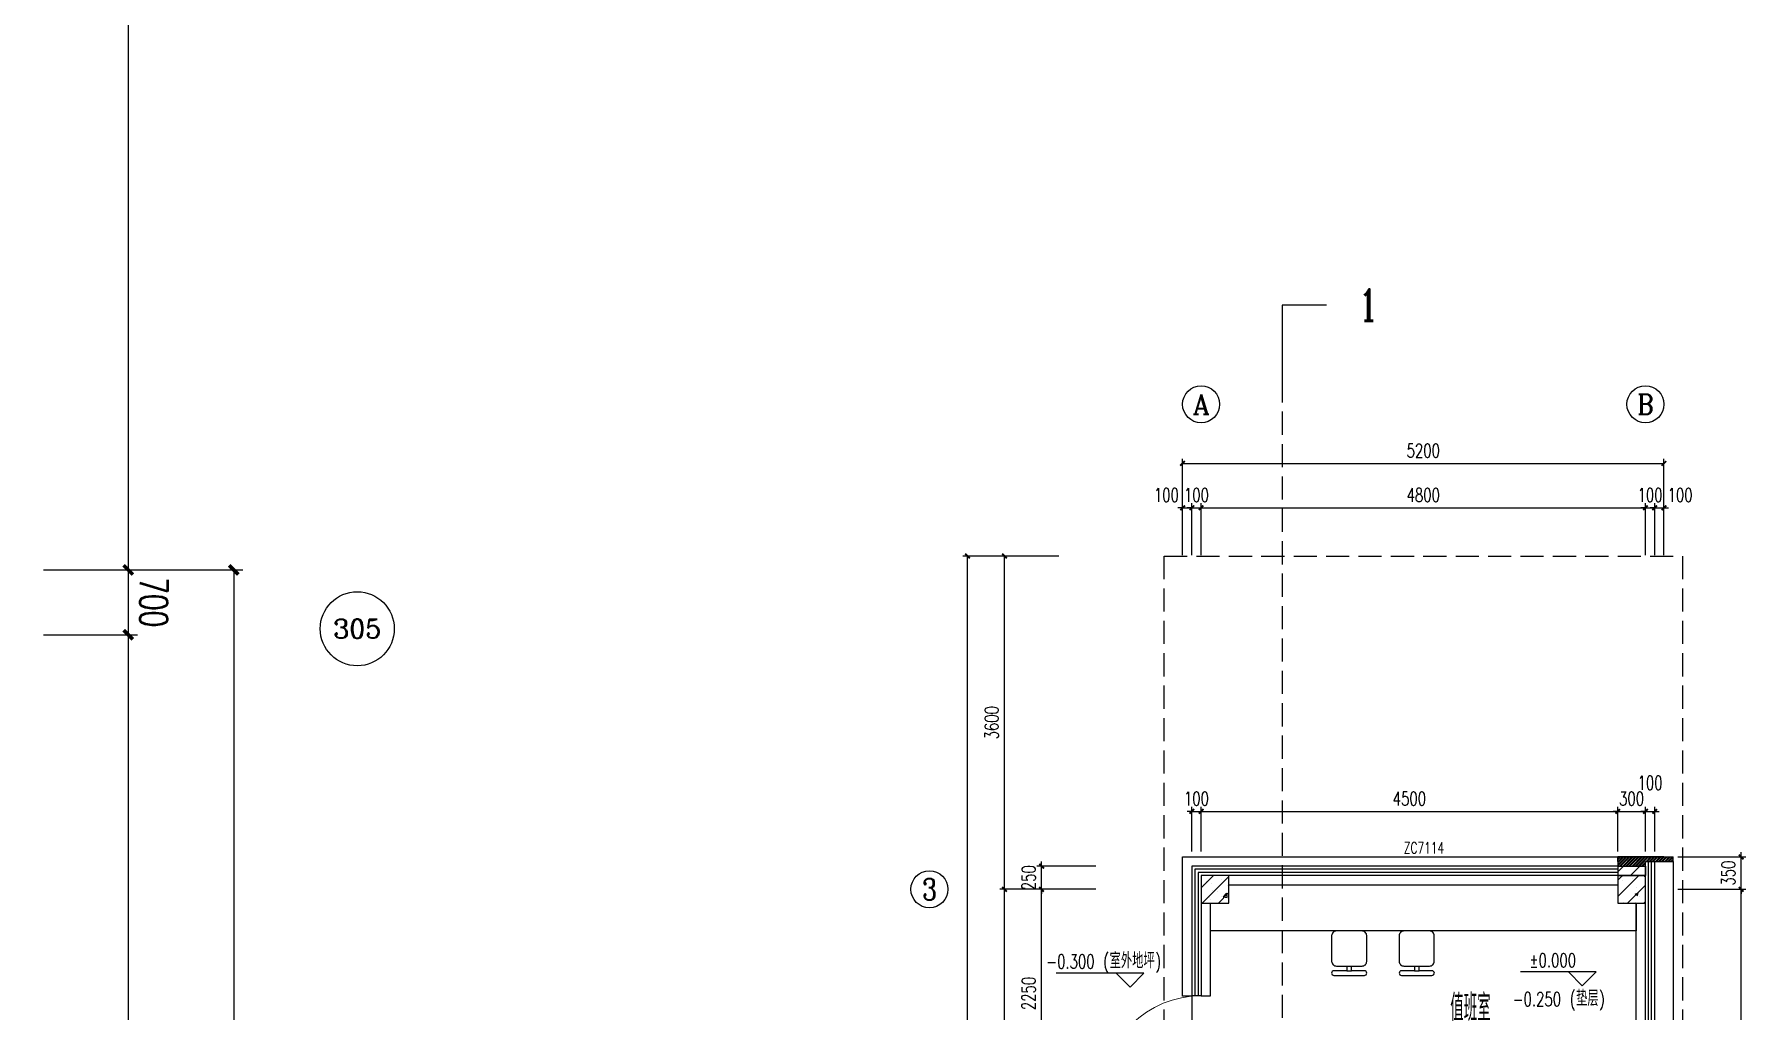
# Model space of a CAD drawing. Extents: x -474411 to 577939, y 0 to 1014176.
# Drawn here: x -125060 to -106570, y 616658 to 627206 of the extents above; entities that cross this region are included whole.
import ezdxf
from ezdxf.enums import TextEntityAlignment as Align

# ---------------------------------------------------------------- set-up
doc = ezdxf.new("R2010")
doc.units = 0
doc.header["$LTSCALE"] = 1000
doc.header["$MEASUREMENT"] = 0
doc.linetypes.add('DASH', pattern=[0.35, 0.25, -0.1])
doc.layers.get('Defpoints').update_dxf_attribs({"color": 210})
for name, color, linetype in [('A-AXIS-D', 1, 'Continuous'), ('A-AXIS-DP', 126, 'Continuous'), ('A-AXIS-ELEV', 4, 'Continuous'), ('A-AXIS-SYMB', 3, 'Continuous'), ('A-FURN', 55, 'Continuous'), ('A-HATCH-2', 251, 'Continuous'), ('A-LIN-V', 9, 'Continuous'), ('A-TEXT', 61, 'Continuous'), ('A-WINDOW', 140, 'Continuous'), ('AS-COLN', 6, 'Continuous'), ('AS-WALL', 40, 'Continuous'), ('PUB_HATCH', 8, 'Continuous'), ('PUB_TEXT', 7, 'Continuous')]:
    doc.layers.add(name, color=color, linetype=linetype)
doc.styles.add('124-SF$0$标准层住户$0$DIM_FONT', font='', dxfattribs={"width": 0.6})
doc.styles.add('_TCH_AXIS', font='COMPLEX', dxfattribs={"bigfont": 'GBCBIG'})
doc.styles.add('_TCH_DIM', font='SIMPLEX', dxfattribs={"bigfont": 'GBCBIG'})
doc.styles.add('_TCH_DIM_T3', font='SIMPLEX', dxfattribs={"width": 0.705882, "bigfont": 'GBCBIG'})
doc.styles.add('_TCH_LABEL', font='COMPLEX', dxfattribs={"bigfont": 'GBCBIG'})
doc.styles.add('_TCH_SPACE', font='SIMPLEX', dxfattribs={"height": 5, "bigfont": 'GBCBIG'})
doc.styles.add('A-DIM_T3', font='SIMPLEX', dxfattribs={"width": 0.705882, "bigfont": 'GBCBIG'})
doc.styles.get('124-SF$0$标准层住户$0$DIM_FONT').set_extended_font_data('NSimSun')
doc.dimstyles.new('_TCH_ARCH&&100', dxfattribs={"dimtxt": 297.5, "dimasz": 100, "dimexe": 100, "dimexo": 100, "dimgap": 126.25, "dimtad": 1, "dimdec": 0, "dimzin": 0, "dimdsep": 46, "dimtxsty": '_TCH_DIM_T3', "dimblk": 'ARCHTICK', "dimcen": 0.09, "dimclrt": 7, "dimazin": 2, "dimtfac": 1, "dimtdec": 0, "dimtix": 1, "dimtmove": 2, "dimatfit": 3, "dimfxl": 0, "dimtolj": 1, "dimtzin": 0, "dimarcsym": 0})
doc.dimstyles.new('_TCH_ARCH&&50', dxfattribs={"dimtxt": 148.75, "dimasz": 50, "dimexe": 50, "dimexo": 50, "dimgap": 63.125, "dimtad": 1, "dimdec": 0, "dimzin": 0, "dimdsep": 46, "dimtxsty": '_TCH_DIM_T3', "dimblk": 'ARCHTICK', "dimcen": 0.09, "dimclrt": 7, "dimazin": 2, "dimtfac": 1, "dimtdec": 0, "dimtix": 1, "dimtmove": 2, "dimatfit": 3, "dimfxl": 0, "dimtolj": 1, "dimtzin": 0, "dimarcsym": 0})
doc.dimstyles.new('A-DIM&&100', dxfattribs={"dimtxt": 297.5, "dimasz": 100, "dimexe": 100, "dimexo": 100, "dimgap": 126.25, "dimtad": 1, "dimdec": 0, "dimzin": 0, "dimdsep": 46, "dimtxsty": 'A-DIM_T3', "dimblk": 'ARCHTICK', "dimcen": 0.09, "dimclrt": 7, "dimazin": 2, "dimtfac": 1, "dimtdec": 0, "dimtix": 1, "dimtmove": 2, "dimatfit": 3, "dimfxl": 0, "dimtolj": 1, "dimtzin": 0, "dimarcsym": 0})

# ---------------------------------------------------------------- blocks, each defined once
blk = doc.blocks.new('_ArchTick')
at = {"color": 0, "linetype": 'ByBlock', "const_width": 0.4}
blk.add_lwpolyline([(-0.5, -0.5), (0.5, 0.5)], dxfattribs=at)
blk = doc.blocks.new('42342343')
at = {"color": 8, "lineweight": 13, "extrusion": (0, 0, -1)}
blk.add_ellipse((-112455, 615748), major_axis=(-758, 758), ratio=1, start_param=5.523431, end_param=7.068583, dxfattribs=at)
at = {"layer": 'A-AXIS-DP', "color": 8}
for p, q in [((-112554, 618380), (-112554, 618862)), ((-112454, 618380), (-112454, 618862)), ((-112454, 618380), (-112454, 618862)), ((-107954, 618380), (-107954, 618862)), ((-107954, 618380), (-107954, 618862)), ((-107654, 618380), (-107654, 618862)), ((-107654, 618380), (-107654, 618862)), ((-107554, 618380), (-107554, 618862)), ((-112554, 618812), (-112604, 618812)), ((-112554, 618812), (-112454, 618812)), ((-112454, 618812), (-107954, 618812)), ((-112454, 618812), (-112404, 618812)), ((-107954, 618812), (-108004, 618812)), ((-107954, 618812), (-107654, 618812)), ((-107654, 618812), (-107704, 618812)), ((-107654, 618812), (-107554, 618812)), ((-107654, 618812), (-107604, 618812)), ((-107554, 618812), (-107504, 618812)), ((-107304, 618320), (-106570, 618320)), ((-106620, 618320), (-106620, 618370)), ((-106620, 617970), (-106620, 618320)), ((-113592, 618220), (-114228, 618220)), ((-114178, 618220), (-114178, 618270)), ((-114178, 617970), (-114178, 618220)), ((-113592, 617970), (-114228, 617970)), ((-113592, 617970), (-114228, 617970)), ((-114178, 615720), (-114178, 617970)), ((-114178, 617970), (-114178, 617920)), ((-107304, 617970), (-106570, 617970)), ((-107304, 617970), (-106570, 617970)), ((-106620, 613920), (-106620, 617970)), ((-106620, 617970), (-106620, 617920))]:
    blk.add_line(p, q, dxfattribs=at)
at = {"layer": 'A-AXIS-ELEV', "color": 8}
for p, q in [((-113072, 617063), (-114021, 617063)), ((-113222, 616913), (-113372, 617063)), ((-113222, 616913), (-113072, 617063)), ((-108187, 617077), (-109003, 617077)), ((-108337, 616927), (-108487, 617077)), ((-108337, 616927), (-108187, 617077))]:
    blk.add_line(p, q, dxfattribs=at)
at = {"layer": 'A-AXIS-SYMB', "color": 8}
for p, q in [((-111100, 624280), (-111580, 624280)), ((-111580, 624280), (-111580, 623480))]:
    blk.add_line(p, q, dxfattribs=at)
at = {"layer": 'A-AXIS-SYMB', "color": 8, "linetype": 'DASH'}
blk.add_line((-111580, 623480), (-111580, 605820), dxfattribs=at)
at = {"layer": 'A-FURN', "color": 8}
for p, q in [((-112154, 617820), (-112154, 618020)), ((-112154, 618020), (-107954, 618020)), ((-107954, 618020), (-107954, 617820)), ((-112354, 617520), (-112354, 617820)), ((-112354, 617820), (-112154, 617820)), ((-107954, 617820), (-107754, 617820)), ((-107754, 617820), (-107754, 617520)), ((-107754, 617520), (-112354, 617520)), ((-107754, 617520), (-107754, 617520)), ((-110880, 617141), (-110829, 617141)), ((-110880, 617091), (-110829, 617091)), ((-110150, 617141), (-110099, 617141)), ((-110150, 617091), (-110099, 617091))]:
    blk.add_line(p, q, dxfattribs=at)
for points in [[(-110829, 617091), (-110829, 617141), (-110716, 617141, 0.414214), (-110665, 617192), (-110665, 617470, 0.414214), (-110716, 617520), (-110993, 617520, 0.414214), (-111044, 617470), (-111044, 617192, 0.414214), (-110993, 617141), (-110880, 617141), (-110880, 617091), (-111019, 617091, 1), (-111019, 617040), (-110690, 617040, 1), (-110690, 617091)], [(-110099, 617091), (-110099, 617141), (-109986, 617141, 0.414214), (-109935, 617192), (-109935, 617470, 0.414214), (-109986, 617520), (-110263, 617520, 0.414214), (-110314, 617470), (-110314, 617192, 0.414214), (-110263, 617141), (-110150, 617141), (-110150, 617091), (-110289, 617091, 1), (-110289, 617040), (-109960, 617040, 1), (-109960, 617091)]]:
    blk.add_lwpolyline(points, format="xyb", close=True, dxfattribs=at)
at = {"layer": 'A-HATCH-2', "color": 8, "linetype": 'Continuous'}
for p, q in [((-107954, 618301), (-107934, 618320)), ((-107954, 618267), (-107901, 618320)), ((-107954, 618233), (-107867, 618320)), ((-107954, 618289), (-107923, 618320)), ((-107954, 618256), (-107889, 618320)), ((-107954, 618222), (-107856, 618320)), ((-107933, 618220), (-107833, 618320)), ((-107922, 618220), (-107822, 618320)), ((-107900, 618220), (-107800, 618320)), ((-107888, 618220), (-107788, 618320)), ((-107866, 618220), (-107766, 618320)), ((-107855, 618220), (-107755, 618320)), ((-107832, 618220), (-107732, 618320)), ((-107821, 618220), (-107721, 618320)), ((-107799, 618220), (-107699, 618320)), ((-107787, 618220), (-107687, 618320)), ((-107765, 618220), (-107665, 618320)), ((-107754, 618220), (-107654, 618320)), ((-107731, 618220), (-107631, 618320)), ((-107720, 618220), (-107620, 618320)), ((-107648, 618270), (-107598, 618320)), ((-107636, 618270), (-107586, 618320)), ((-107614, 618270), (-107564, 618320)), ((-107603, 618270), (-107553, 618320)), ((-107580, 618270), (-107530, 618320)), ((-107569, 618270), (-107519, 618320)), ((-107547, 618270), (-107497, 618320)), ((-107535, 618270), (-107485, 618320)), ((-107513, 618270), (-107463, 618320)), ((-107502, 618270), (-107452, 618320)), ((-107479, 618270), (-107429, 618320)), ((-107468, 618270), (-107418, 618320)), ((-107446, 618270), (-107396, 618320)), ((-107434, 618270), (-107384, 618320)), ((-107412, 618270), (-107362, 618320)), ((-107401, 618270), (-107354, 618317)), ((-107698, 618220), (-107654, 618264)), ((-107686, 618220), (-107654, 618253)), ((-107664, 618220), (-107654, 618230)), ((-107378, 618270), (-107354, 618294)), ((-107367, 618270), (-107354, 618283))]:
    blk.add_line(p, q, dxfattribs=at)
at = {"layer": 'A-LIN-V', "color": 8}
for p, q in [((-112654, 616816), (-112654, 618320)), ((-112654, 618320), (-107454, 618320)), ((-107454, 618320), (-107954, 618320)), ((-107354, 618270), (-107354, 612270)), ((-112554, 616816), (-112654, 616816))]:
    blk.add_line(p, q, dxfattribs=at)
at = {"layer": 'A-LIN-V', "color": 8, "ltscale": 500}
for p, q in [((-112154, 618020), (-107954, 618020)), ((-112354, 616820), (-112354, 617820)), ((-107754, 615720), (-107754, 617820))]:
    blk.add_line(p, q, dxfattribs=at)
at = {"layer": 'A-WINDOW', "color": 8}
for p, q in [((-107954, 618320), (-107354, 618320)), ((-107954, 618270), (-107954, 618320)), ((-107354, 618270), (-107354, 618320)), ((-107954, 618220), (-112554, 618220)), ((-112554, 618220), (-112554, 615720)), ((-107954, 618187), (-112521, 618187)), ((-112521, 618187), (-112521, 616820)), ((-107954, 618153), (-112487, 618153)), ((-112487, 618153), (-112487, 616820)), ((-107654, 618120), (-112454, 618120)), ((-112454, 618120), (-112454, 616820)), ((-107954, 618270), (-107954, 618220)), ((-107954, 618220), (-107654, 618220)), ((-107654, 618270), (-107354, 618270)), ((-107654, 612270), (-107654, 618270)), ((-107654, 618220), (-107654, 618270)), ((-107621, 612270), (-107621, 618270)), ((-107587, 612270), (-107587, 618270)), ((-107554, 612270), (-107554, 618270))]:
    blk.add_line(p, q, dxfattribs=at)
at = {"layer": 'AS-COLN', "color": 8}
for p, q in [((-112454, 618120), (-112454, 617820)), ((-112154, 618120), (-112454, 618120)), ((-112154, 617820), (-112154, 618120)), ((-107954, 618120), (-107954, 617820)), ((-107654, 618120), (-107954, 618120)), ((-107654, 617820), (-107654, 618120)), ((-112454, 617820), (-112154, 617820)), ((-107954, 617820), (-107654, 617820))]:
    blk.add_line(p, q, dxfattribs=at)
at = {"layer": 'AS-COLN', "color": 8, "ltscale": 500}
blk.add_line((-112454, 616820), (-112354, 616820), dxfattribs=at)
at = {"layer": 'AS-WALL', "color": 8, "linetype": 'DASH'}
for p, q in [((-112854, 607320), (-112854, 621570)), ((-112854, 621570), (-107254, 621570)), ((-107254, 621570), (-107254, 607320))]:
    blk.add_line(p, q, dxfattribs=at)
at = {"layer": 'AS-WALL', "color": 8}
for p, q in [((-107954, 618220), (-107654, 618220)), ((-107954, 618220), (-107954, 618120)), ((-107954, 618120), (-107654, 618120)), ((-107654, 618220), (-107654, 618120))]:
    blk.add_line(p, q, dxfattribs=at)
at = {"layer": 'PUB_HATCH', "color": 8, "linetype": 'Continuous'}
for p, q in [((-112454, 617987), (-112321, 618120)), ((-107954, 618158), (-107892, 618220)), ((-107954, 618068), (-107902, 618120)), ((-107954, 617891), (-107725, 618120)), ((-107815, 618120), (-107715, 618220)), ((-107668, 618113), (-107662, 618120)), ((-112444, 617820), (-112154, 618110)), ((-112432, 618021), (-112432, 618021)), ((-112398, 618057), (-112398, 618057)), ((-112345, 618030), (-112345, 618030)), ((-112327, 617954), (-112327, 617954)), ((-112278, 617947), (-112278, 617947)), ((-112267, 617820), (-112154, 617934)), ((-112230, 618074), (-112230, 618074)), ((-112165, 618010), (-112165, 618010)), ((-107906, 618065), (-107906, 618065)), ((-107897, 618105), (-107897, 618105)), ((-107848, 617820), (-107654, 618014)), ((-107797, 618085), (-107797, 618085)), ((-107766, 617919), (-107731, 617933)), ((-107755, 617993), (-107755, 617993)), ((-107741, 617903), (-107731, 617933)), ((-107713, 617949), (-107713, 617949)), ((-107668, 618113), (-107654, 618112)), ((-112361, 617877), (-112361, 617877)), ((-112351, 617864), (-112351, 617864)), ((-112236, 617893), (-112236, 617893)), ((-112217, 617888), (-112179, 617929)), ((-112217, 617888), (-112173, 617881)), ((-112173, 617881), (-112178, 617929)), ((-107895, 617829), (-107895, 617829)), ((-107766, 617919), (-107741, 617903)), ((-107762, 617826), (-107762, 617826)), ((-107715, 617890), (-107715, 617890)), ((-107671, 617820), (-107654, 617837))]:
    blk.add_line(p, q, dxfattribs=at)
at = {"layer": 'A-AXIS-DP', "color": 8, "xscale": 50, "yscale": 50, "zscale": 50}
for p in [(-112554, 618812), (-107954, 618812), (-107954, 618812), (-107654, 618812)]:
    blk.add_blockref('_ArchTick', p, dxfattribs=at)
for p, rotation in [((-112454, 618812), 180), ((-112454, 618812), 180), ((-107654, 618812), 180), ((-107554, 618812), 180), ((-106620, 618320), 270), ((-114178, 618220), 270), ((-114178, 617970), 90), ((-114178, 617970), 90), ((-106620, 617970), 90), ((-106620, 617970), 90)]:
    blk.add_blockref('_ArchTick', p, dxfattribs=dict(at, rotation=rotation))
at = {"color": 8, "style": '124-SF$0$标准层住户$0$DIM_FONT', "text_generation_flag": 4, "width": 0.8, "flags": 9}
for tag, p in [('XSIZE', (-112300, 613650)), ('YSIZE', (-112299, 613650))]:
    blk.add_attdef(tag, p, '', height=0.5, rotation=180, dxfattribs=at)
at = {"layer": 'A-AXIS-DP', "color": 8, "char_height": 148.8, "attachment_point": 5, "style": '_TCH_DIM_T3'}
for s, insert in [('\\A1;100', (-107604, 619120)), ('\\A1;100', (-112504, 618950)), ('\\A1;4500', (-110204, 618950)), ('\\A1;300', (-107804, 618950))]:
    blk.add_mtext(s, dxfattribs=dict(at, insert=insert))
at = {"layer": 'A-AXIS-DP', "color": 8, "char_height": 148.8, "attachment_point": 5, "rotation": 90, "style": '_TCH_DIM_T3'}
for s, insert in [('\\A1;250', (-114316, 618095)), ('\\A1;350', (-106758, 618145)), ('\\A1;2250', (-114316, 616845))]:
    blk.add_mtext(s, dxfattribs=dict(at, insert=insert))
at = {"layer": 'A-TEXT', "color": 8, "style": '_TCH_SPACE', "width": 0.7}
for s, height, p in [('ZC7114', 120.6, (-110265, 618358)), ('值班室', 289.4, (-109763, 616547))]:
    blk.add_text(s, height=height, dxfattribs=at).set_placement(p)
at = {"layer": 'PUB_TEXT', "color": 8, "width": 0.705882}
for s, height, style, p in [('1', 340, '_TCH_LABEL', (-110751, 624110)), ('-0.300', 148.8, '_TCH_DIM', (-114127, 617116)), ('(', 149, '_TCH_DIM', (-113512, 617116)), (')', 149, '_TCH_DIM', (-112951, 617116)), ('%%P0.000', 148.8, '_TCH_DIM', (-108908, 617129))]:
    blk.add_text(s, height=height, dxfattribs=dict(at, style=style)).set_placement(p)
at = {"layer": 'PUB_TEXT', "color": 8, "style": '_TCH_DIM'}
blk.add_text('室外地坪', height=168.8, dxfattribs=at).set_placement((-113442, 617116))
blk = doc.blocks.new('*D551')
at = {"layer": 'A-AXIS-D', "color": 0, "lineweight": -2}
for p, q in [((-124960, 639420), (-123944, 639420)), ((-124044, 639420), (-124044, 621420)), ((-124960, 621420), (-123944, 621420))]:
    blk.add_line(p, q, dxfattribs=at)
at = {"layer": 'Defpoints', "color": 0}
for p in [(-125060, 639420), (-125060, 621420), (-124044, 621420)]:
    blk.add_point(p, dxfattribs=at)
at = {"layer": 'A-AXIS-D', "color": 0, "lineweight": -2, "xscale": 100, "yscale": 100, "zscale": 100}
for p, rotation in [((-124044, 639420), 90), ((-124044, 621420), 270)]:
    blk.add_blockref('_ArchTick', p, dxfattribs=dict(at, rotation=rotation))
at = {"layer": 'A-AXIS-D', "color": 7, "insert": (-123769, 630420), "char_height": 297.5, "attachment_point": 5, "rotation": 270, "style": 'A-DIM_T3'}
blk.add_mtext('\\A1;18000', dxfattribs=at)
blk = doc.blocks.new('*D552')
at = {"layer": 'A-AXIS-D', "color": 0, "lineweight": -2}
for p, q in [((-124960, 621420), (-123944, 621420)), ((-124044, 621420), (-124044, 620720)), ((-124960, 620720), (-123944, 620720))]:
    blk.add_line(p, q, dxfattribs=at)
at = {"layer": 'Defpoints', "color": 0}
for p in [(-125060, 621420), (-125060, 620720), (-124044, 620720)]:
    blk.add_point(p, dxfattribs=at)
at = {"layer": 'A-AXIS-D', "color": 0, "lineweight": -2, "xscale": 100, "yscale": 100, "zscale": 100}
for p, rotation in [((-124044, 621420), 90), ((-124044, 620720), 270)]:
    blk.add_blockref('_ArchTick', p, dxfattribs=dict(at, rotation=rotation))
at = {"layer": 'A-AXIS-D', "color": 7, "insert": (-123769, 621070), "char_height": 297.5, "attachment_point": 5, "rotation": 270, "style": 'A-DIM_T3'}
blk.add_mtext('\\A1;700', dxfattribs=at)
blk = doc.blocks.new('*D553')
at = {"layer": 'A-AXIS-D', "color": 0, "lineweight": -2}
for p, q in [((-124960, 620720), (-123944, 620720)), ((-124044, 620720), (-124044, 602770)), ((-124960, 602770), (-123944, 602770))]:
    blk.add_line(p, q, dxfattribs=at)
at = {"layer": 'Defpoints', "color": 0}
for p in [(-125060, 620720), (-125060, 602770), (-124044, 602770)]:
    blk.add_point(p, dxfattribs=at)
at = {"layer": 'A-AXIS-D', "color": 0, "lineweight": -2, "xscale": 100, "yscale": 100, "zscale": 100}
for p, rotation in [((-124044, 620720), 90), ((-124044, 602770), 270)]:
    blk.add_blockref('_ArchTick', p, dxfattribs=dict(at, rotation=rotation))
at = {"layer": 'A-AXIS-D', "color": 7, "insert": (-123769, 611745), "char_height": 297.5, "attachment_point": 5, "rotation": 270, "style": 'A-DIM_T3'}
blk.add_mtext('\\A1;17950', dxfattribs=at)
blk = doc.blocks.new('*D691')
at = {"layer": 'A-AXIS-D', "color": 0, "lineweight": -2}
for p, q in [((-124700, 621420), (-122805, 621420)), ((-122905, 621420), (-122905, 548220)), ((-124700, 548220), (-122805, 548220))]:
    blk.add_line(p, q, dxfattribs=at)
at = {"layer": 'Defpoints', "color": 0}
for p in [(-124800, 621420), (-124800, 548220), (-122905, 548220)]:
    blk.add_point(p, dxfattribs=at)
at = {"layer": 'A-AXIS-D', "color": 0, "lineweight": -2, "xscale": 100, "yscale": 100, "zscale": 100}
for p, rotation in [((-122905, 621420), 90), ((-122905, 548220), 270)]:
    blk.add_blockref('_ArchTick', p, dxfattribs=dict(at, rotation=rotation))
at = {"layer": 'A-AXIS-D', "color": 7, "insert": (-122630, 584820), "char_height": 297.5, "attachment_point": 5, "rotation": 270, "style": '_TCH_DIM_T3'}
blk.add_mtext('\\A1;73200', dxfattribs=at)
blk = doc.blocks.new('*D707')
at = {"layer": 'A-AXIS-D', "color": 0, "lineweight": -2}
for p, q in [((-113992, 617970), (-114628, 617970)), ((-114578, 613920), (-114578, 617970)), ((-113992, 613920), (-114628, 613920))]:
    blk.add_line(p, q, dxfattribs=at)
at = {"layer": 'Defpoints', "color": 0}
for p in [(-114578, 617970), (-113942, 617970), (-113942, 613920)]:
    blk.add_point(p, dxfattribs=at)
at = {"layer": 'A-AXIS-D', "color": 0, "lineweight": -2, "xscale": 50, "yscale": 50, "zscale": 50}
for p, rotation in [((-114578, 617970), 90), ((-114578, 613920), 270)]:
    blk.add_blockref('_ArchTick', p, dxfattribs=dict(at, rotation=rotation))
at = {"layer": 'A-AXIS-D', "color": 7, "insert": (-114716, 615945), "char_height": 148.8, "attachment_point": 5, "rotation": 90, "style": '_TCH_DIM_T3'}
blk.add_mtext('\\A1;4050', dxfattribs=at)
blk = doc.blocks.new('*D708')
at = {"layer": 'A-AXIS-D', "color": 0, "lineweight": -2}
for p, q in [((-113992, 621570), (-114628, 621570)), ((-114578, 617970), (-114578, 621570)), ((-113992, 617970), (-114628, 617970))]:
    blk.add_line(p, q, dxfattribs=at)
at = {"layer": 'Defpoints', "color": 0}
for p in [(-114578, 621570), (-113942, 621570), (-113942, 617970)]:
    blk.add_point(p, dxfattribs=at)
at = {"layer": 'A-AXIS-D', "color": 0, "lineweight": -2, "xscale": 50, "yscale": 50, "zscale": 50}
for p, rotation in [((-114578, 621570), 90), ((-114578, 617970), 270)]:
    blk.add_blockref('_ArchTick', p, dxfattribs=dict(at, rotation=rotation))
at = {"layer": 'A-AXIS-D', "color": 7, "insert": (-114716, 619770), "char_height": 148.8, "attachment_point": 5, "rotation": 90, "style": '_TCH_DIM_T3'}
blk.add_mtext('\\A1;3600', dxfattribs=at)
blk = doc.blocks.new('*D713')
at = {"layer": 'A-AXIS-D', "color": 0, "lineweight": -2}
for p, q in [((-113992, 621570), (-115028, 621570)), ((-114978, 607320), (-114978, 621570)), ((-113992, 607320), (-115028, 607320))]:
    blk.add_line(p, q, dxfattribs=at)
at = {"layer": 'Defpoints', "color": 0}
for p in [(-114978, 621570), (-113942, 621570), (-113942, 607320)]:
    blk.add_point(p, dxfattribs=at)
at = {"layer": 'A-AXIS-D', "color": 0, "lineweight": -2, "xscale": 50, "yscale": 50, "zscale": 50}
for p, rotation in [((-114978, 621570), 90), ((-114978, 607320), 270)]:
    blk.add_blockref('_ArchTick', p, dxfattribs=dict(at, rotation=rotation))
at = {"layer": 'A-AXIS-D', "color": 7, "insert": (-115116, 614445), "char_height": 148.8, "attachment_point": 5, "rotation": 90, "style": '_TCH_DIM_T3'}
blk.add_mtext('\\A1;14250', dxfattribs=at)
blk = doc.blocks.new('*D714')
at = {"layer": 'A-AXIS-D', "color": 0, "lineweight": -2}
for p, q in [((-107554, 622091), (-107604, 622091)), ((-107554, 621580), (-107554, 622141)), ((-107554, 622091), (-107454, 622091)), ((-107454, 621580), (-107454, 622141)), ((-107454, 622091), (-107404, 622091))]:
    blk.add_line(p, q, dxfattribs=at)
at = {"layer": 'Defpoints', "color": 0}
for p in [(-107454, 622091), (-107554, 621530), (-107454, 621530)]:
    blk.add_point(p, dxfattribs=at)
at = {"layer": 'A-AXIS-D', "color": 0, "lineweight": -2, "xscale": 50, "yscale": 50, "zscale": 50}
blk.add_blockref('_ArchTick', (-107554, 622091), dxfattribs=at)
at = {"layer": 'A-AXIS-D', "color": 0, "lineweight": -2, "xscale": 50, "yscale": 50, "zscale": 50, "rotation": 180}
blk.add_blockref('_ArchTick', (-107454, 622091), dxfattribs=at)
at = {"layer": 'A-AXIS-D', "color": 7, "insert": (-107279, 622229), "char_height": 148.8, "attachment_point": 5, "style": '_TCH_DIM_T3'}
blk.add_mtext('\\A1;100', dxfattribs=at)
blk = doc.blocks.new('*D715')
at = {"layer": 'A-AXIS-D', "color": 0, "lineweight": -2}
for p, q in [((-107654, 622091), (-107704, 622091)), ((-107654, 621580), (-107654, 622141)), ((-107654, 622091), (-107554, 622091)), ((-107554, 621580), (-107554, 622141)), ((-107554, 622091), (-107504, 622091))]:
    blk.add_line(p, q, dxfattribs=at)
at = {"layer": 'Defpoints', "color": 0}
for p in [(-107554, 622091), (-107654, 621530), (-107554, 621530)]:
    blk.add_point(p, dxfattribs=at)
at = {"layer": 'A-AXIS-D', "color": 0, "lineweight": -2, "xscale": 50, "yscale": 50, "zscale": 50}
blk.add_blockref('_ArchTick', (-107654, 622091), dxfattribs=at)
at = {"layer": 'A-AXIS-D', "color": 0, "lineweight": -2, "xscale": 50, "yscale": 50, "zscale": 50, "rotation": 180}
blk.add_blockref('_ArchTick', (-107554, 622091), dxfattribs=at)
at = {"layer": 'A-AXIS-D', "color": 7, "insert": (-107604, 622229), "char_height": 148.8, "attachment_point": 5, "style": '_TCH_DIM_T3'}
blk.add_mtext('\\A1;100', dxfattribs=at)
blk = doc.blocks.new('*D716')
at = {"layer": 'A-AXIS-D', "color": 0, "lineweight": -2}
for p, q in [((-112454, 621580), (-112454, 622141)), ((-112454, 622091), (-107654, 622091)), ((-107654, 621580), (-107654, 622141))]:
    blk.add_line(p, q, dxfattribs=at)
at = {"layer": 'Defpoints', "color": 0}
for p in [(-107654, 622091), (-112454, 621530), (-107654, 621530)]:
    blk.add_point(p, dxfattribs=at)
at = {"layer": 'A-AXIS-D', "color": 0, "lineweight": -2, "xscale": 50, "yscale": 50, "zscale": 50, "rotation": 180}
blk.add_blockref('_ArchTick', (-112454, 622091), dxfattribs=at)
at = {"layer": 'A-AXIS-D', "color": 0, "lineweight": -2, "xscale": 50, "yscale": 50, "zscale": 50}
blk.add_blockref('_ArchTick', (-107654, 622091), dxfattribs=at)
at = {"layer": 'A-AXIS-D', "color": 7, "insert": (-110054, 622229), "char_height": 148.8, "attachment_point": 5, "style": '_TCH_DIM_T3'}
blk.add_mtext('\\A1;4800', dxfattribs=at)
blk = doc.blocks.new('*D717')
at = {"layer": 'A-AXIS-D', "color": 0, "lineweight": -2}
for p, q in [((-112554, 622091), (-112604, 622091)), ((-112554, 621580), (-112554, 622141)), ((-112554, 622091), (-112454, 622091)), ((-112454, 621580), (-112454, 622141)), ((-112454, 622091), (-112404, 622091))]:
    blk.add_line(p, q, dxfattribs=at)
at = {"layer": 'Defpoints', "color": 0}
for p in [(-112454, 622091), (-112554, 621530), (-112454, 621530)]:
    blk.add_point(p, dxfattribs=at)
at = {"layer": 'A-AXIS-D', "color": 0, "lineweight": -2, "xscale": 50, "yscale": 50, "zscale": 50}
blk.add_blockref('_ArchTick', (-112554, 622091), dxfattribs=at)
at = {"layer": 'A-AXIS-D', "color": 0, "lineweight": -2, "xscale": 50, "yscale": 50, "zscale": 50, "rotation": 180}
blk.add_blockref('_ArchTick', (-112454, 622091), dxfattribs=at)
at = {"layer": 'A-AXIS-D', "color": 7, "insert": (-112504, 622229), "char_height": 148.8, "attachment_point": 5, "style": '_TCH_DIM_T3'}
blk.add_mtext('\\A1;100', dxfattribs=at)
blk = doc.blocks.new('*D718')
at = {"layer": 'A-AXIS-D', "color": 0, "lineweight": -2}
for p, q in [((-112654, 622091), (-112704, 622091)), ((-112654, 621580), (-112654, 622141)), ((-112654, 622091), (-112554, 622091)), ((-112554, 621580), (-112554, 622141)), ((-112554, 622091), (-112504, 622091))]:
    blk.add_line(p, q, dxfattribs=at)
at = {"layer": 'Defpoints', "color": 0}
for p in [(-112554, 622091), (-112654, 621530), (-112554, 621530)]:
    blk.add_point(p, dxfattribs=at)
at = {"layer": 'A-AXIS-D', "color": 0, "lineweight": -2, "xscale": 50, "yscale": 50, "zscale": 50}
blk.add_blockref('_ArchTick', (-112654, 622091), dxfattribs=at)
at = {"layer": 'A-AXIS-D', "color": 0, "lineweight": -2, "xscale": 50, "yscale": 50, "zscale": 50, "rotation": 180}
blk.add_blockref('_ArchTick', (-112554, 622091), dxfattribs=at)
at = {"layer": 'A-AXIS-D', "color": 7, "insert": (-112829, 622229), "char_height": 148.8, "attachment_point": 5, "style": '_TCH_DIM_T3'}
blk.add_mtext('\\A1;100', dxfattribs=at)
blk = doc.blocks.new('*D719')
at = {"layer": 'A-AXIS-D', "color": 0, "lineweight": -2}
for p, q in [((-112654, 621580), (-112654, 622621)), ((-112654, 622571), (-107454, 622571)), ((-107454, 621580), (-107454, 622621))]:
    blk.add_line(p, q, dxfattribs=at)
at = {"layer": 'Defpoints', "color": 0}
for p in [(-107454, 622571), (-112654, 621530), (-107454, 621530)]:
    blk.add_point(p, dxfattribs=at)
at = {"layer": 'A-AXIS-D', "color": 0, "lineweight": -2, "xscale": 50, "yscale": 50, "zscale": 50, "rotation": 180}
blk.add_blockref('_ArchTick', (-112654, 622571), dxfattribs=at)
at = {"layer": 'A-AXIS-D', "color": 0, "lineweight": -2, "xscale": 50, "yscale": 50, "zscale": 50}
blk.add_blockref('_ArchTick', (-107454, 622571), dxfattribs=at)
at = {"layer": 'A-AXIS-D', "color": 7, "insert": (-110054, 622709), "char_height": 148.8, "attachment_point": 5, "style": '_TCH_DIM_T3'}
blk.add_mtext('\\A1;5200', dxfattribs=at)

msp = doc.modelspace()

# ---------------------------------------------------------------- linework, layer by layer
at = {"layer": 'A-AXIS-D', "color": 8}
for centre, radius in [((-112454.2, 623209.2), 200), ((-107654.2, 623209.2), 200), ((-121570.4, 620784.3), 400), ((-115389.2, 617970), 200)]:
    msp.add_circle(centre, radius, dxfattribs=at)
at = {"layer": 'A-WINDOW', "color": 8}
msp.add_line((-112453.9, 616820.3), (-112553.9, 616820.3), dxfattribs=at)

# ---------------------------------------------------------------- block references
at = {"layer": 'A-LIN-V', "color": 8}
msp.add_blockref('42342343', (0, 0), dxfattribs=at)

# ---------------------------------------------------------------- texts
at = {"layer": 'PUB_TEXT', "color": 8, "style": '_TCH_AXIS'}
for s, height, p, p2 in [('A', 212.6, (-112545.3, 623102.9), (-112363.1, 623102.9)), ('B', 217.6, (-107742.3, 623100.4), (-107566.1, 623100.4)), ('305', 206.28, (-121830.7, 620681.1), (-121310.1, 620681.1)), ('3', 233, (-115466.9, 617853.5), (-115311.6, 617853.5))]:
    msp.add_text(s, height=height, dxfattribs=at).set_placement(p, p2, align=Align.FIT)
at = {"layer": 'PUB_TEXT', "color": 8, "style": '_TCH_DIM', "width": 0.705882}
for s, height, p in [('-0.250', 148.75, (-109087.5, 616709.2)), ('(', 148.8, (-108472.5, 616709.2)), (')', 148.8, (-108156.7, 616709.2))]:
    msp.add_text(s, height=height, dxfattribs=at).set_placement(p)
at = {"layer": 'PUB_TEXT', "color": 8, "style": '_TCH_DIM'}
msp.add_text('垫层', height=168.79, dxfattribs=at).set_placement((-108402.5, 616709.2))

# ---------------------------------------------------------------- dimensions: what is measured, and where the dimension line sits
at = {"layer": 'A-AXIS-D', "color": 8}
for base, p1, p2, dimstyle, picture, middle in [((-124044.2, 621420), (-125060, 639420), (-125060, 621420), 'A-DIM&&100', '*D551', (-123769.2, 630420)), ((-124044.2, 620720), (-125060, 621420), (-125060, 620720), 'A-DIM&&100', '*D552', (-123769.2, 621070)), ((-122904.5, 548219.9), (-124800, 621420), (-124800, 548219.9), '_TCH_ARCH&&100', '*D691', (-122629.5, 584820)), ((-124044.2, 602770), (-125060, 620720), (-125060, 602770), 'A-DIM&&100', '*D553', (-123769.2, 611745))]:
    dim = msp.add_linear_dim(base=base, p1=p1, p2=p2, angle=270, dimstyle=dimstyle, override={"dimgap": 0}, dxfattribs=at)
    dim.commit()
    dim.dimension.update_dxf_attribs({"geometry": picture, "text_midpoint": middle, "dimtype": 161, "text_rotation": 270})
for p1, p2, distance, picture, middle in [((-112653.9, 621530.3), (-107454.2, 621530.3), 1041.1, '*D719', (-110054, 622708.9)), ((-112554.2, 621530.3), (-112454.2, 621530.3), 561.1, '*D717', (-112504.2, 622228.9)), ((-112454.2, 621530.3), (-107654.2, 621530.3), 561.1, '*D716', (-110054.2, 622228.9)), ((-107654.2, 621530.3), (-107554.2, 621530.3), 561.1, '*D715', (-107604.2, 622228.9)), ((-113942.2, 607320.3), (-113942.2, 621570), 1036, '*D713', (-115115.7, 614445.2)), ((-113942.2, 617970), (-113942.2, 621570), 636, '*D708', (-114715.7, 619770)), ((-113942.2, 613920.3), (-113942.2, 617970), 636, '*D707', (-114715.7, 615945.2))]:
    dim = msp.add_aligned_dim(p1=p1, p2=p2, distance=distance, dimstyle='_TCH_ARCH&&50', dxfattribs=at)
    dim.commit()
    dim.dimension.update_dxf_attribs({"geometry": picture, "text_midpoint": middle})
for base, p1, p2, picture, middle in [((-112554.2, 622091.4), (-112653.9, 621530.3), (-112554.2, 621530.3), '*D718', (-112828.9, 622228.9)), ((-107454.2, 622091.4), (-107554.2, 621530.3), (-107454.2, 621530.3), '*D714', (-107279.2, 622228.9))]:
    dim = msp.add_linear_dim(base=base, p1=p1, p2=p2, angle=0, dimstyle='_TCH_ARCH&&50', dxfattribs=at)
    dim.commit()
    dim.dimension.update_dxf_attribs({"geometry": picture, "text_midpoint": middle, "dimtype": 161})

doc.saveas('drawing.dxf')
